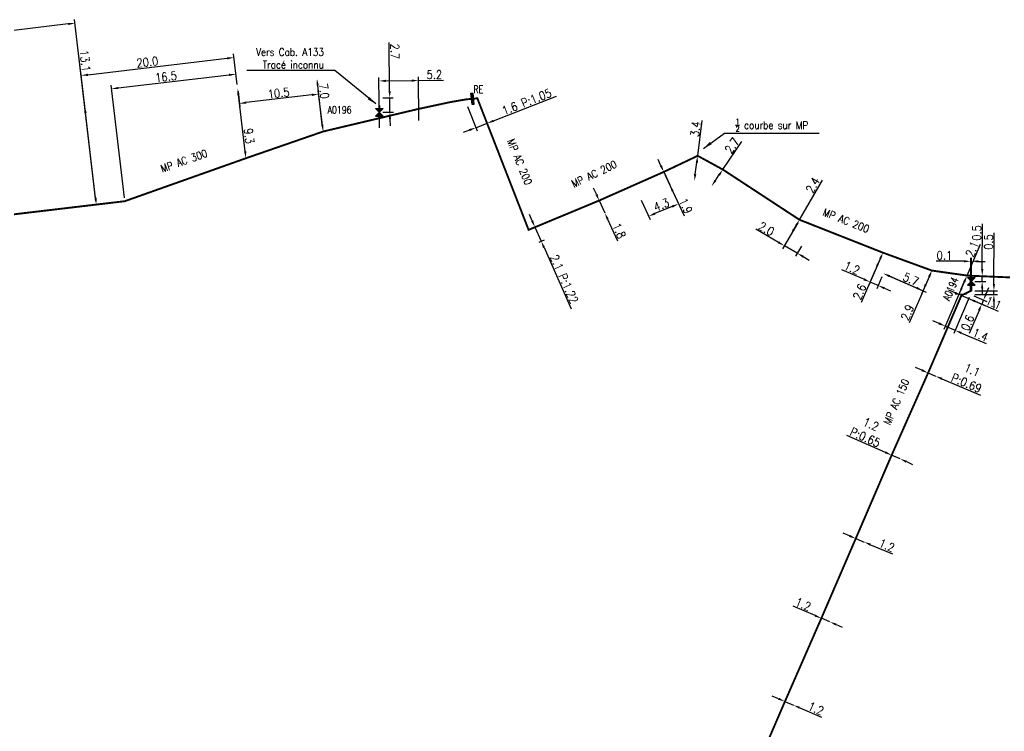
# Model space of a CAD drawing. Header units: millimetres. Extents: x 185000 to 186031, y 127990 to 129000.
# Drawn here: x 185300.5 to 185430.1, y 128669.3 to 128763 of the extents above; entities that cross this region are included whole.
import ezdxf
from ezdxf.enums import TextEntityAlignment as Align

# ---------------------------------------------------------------- set-up
doc = ezdxf.new("R2010")
doc.units = ezdxf.units.MM
doc.header["$PDMODE"] = 34
doc.layers.get('0').update_dxf_attribs({"linetype": 'CONTINUOUS'})
doc.layers.get('DEFPOINTS').update_dxf_attribs({"linetype": 'CONTINUOUS'})
for name, color, linetype in [('G_120', 4, 'CONTINUOUS'), ('G_300', 7, 'CONTINUOUS'), ('G_340', 7, 'CONTINUOUS')]:
    doc.layers.add(name, color=color, linetype=linetype)
doc.styles.get("Standard").update_dxf_attribs({"font": 'romans.shx', "width": 0.85})
doc.linetypes.add('G_typB_AP', pattern='A,5,-0.3,["o",Standard,S=1.5,R=0,X=0,Y=-0.5],-1.65', length=6.95)
doc.dimstyles.get("Standard").update_dxf_attribs({"dimtxt": 1.5, "dimasz": 1.2, "dimexe": 0.625, "dimexo": 0.625, "dimgap": 0.25, "dimtad": 1, "dimdec": 1, "dimzin": 0, "dimdsep": 46, "dimtxsty": 'Standard', "dimcen": -0.5, "dimadec": 0, "dimazin": 0, "dimtfac": 1, "dimtdec": 1, "dimtmove": 0, "dimatfit": 3, "dimfxl": 0, "dimtolj": 1, "dimtzin": 0, "dimarcsym": 0})

# ---------------------------------------------------------------- blocks, each defined once
blk = doc.blocks.new('*D403')
at = {"layer": 'DEFPOINTS', "color": 0, "linetype": 'Continuous', "transparency": 16777216}
for p in [(185405.98, 128684.21), (185407.09, 128683.74), (185407.09, 128683.74)]:
    blk.add_point(p, dxfattribs=at)
at = {"layer": 'G_120', "color": 0, "linetype": 'Continuous', "lineweight": -2, "transparency": 16777216}
for p, q in [((185405.16, 128684.56), (185402.27, 128685.8)), ((185407.09, 128683.74), (185405.98, 128684.21)), ((185407.91, 128683.38), (185408.74, 128683.03))]:
    blk.add_line(p, q, dxfattribs=at)
at = {"layer": 'G_120', "color": 0, "linetype": 'Continuous', "transparency": 16777216}
for points in [[(185405.21, 128684.7), (185405.1, 128684.42), (185405.98, 128684.21)], [(185407.97, 128683.52), (185407.86, 128683.25), (185407.09, 128683.74)]]:
    blk.add_solid(points, dxfattribs=at)
at = {"layer": 'G_120', "color": 0, "linetype": 'Continuous', "transparency": 16777216, "insert": (185403.59, 128686.05), "char_height": 1.125, "attachment_point": 5, "rotation": 336.8666}
blk.add_mtext('\\A1;1.2', dxfattribs=at)
blk = doc.blocks.new('*D404')
at = {"layer": 'DEFPOINTS', "color": 0, "linetype": 'Continuous', "transparency": 16777216}
for p in [(185410.51, 128694.71), (185411.62, 128694.25), (185411.62, 128694.25)]:
    blk.add_point(p, dxfattribs=at)
at = {"layer": 'G_120', "color": 0, "linetype": 'Continuous', "lineweight": -2, "transparency": 16777216}
for p, q in [((185409.68, 128695.06), (185408.85, 128695.41)), ((185410.51, 128694.71), (185411.62, 128694.25)), ((185412.45, 128693.9), (185415.35, 128692.68))]:
    blk.add_line(p, q, dxfattribs=at)
at = {"layer": 'G_120', "color": 0, "linetype": 'Continuous', "transparency": 16777216}
for points in [[(185409.74, 128695.2), (185409.63, 128694.92), (185410.51, 128694.71)], [(185412.51, 128694.04), (185412.39, 128693.76), (185411.62, 128694.25)]]:
    blk.add_solid(points, dxfattribs=at)
at = {"layer": 'G_120', "color": 0, "linetype": 'Continuous', "transparency": 16777216, "insert": (185414.6, 128693.81), "char_height": 1.125, "attachment_point": 5, "rotation": 337.2094}
blk.add_mtext('\\A1;1.2', dxfattribs=at)
blk = doc.blocks.new('*D405')
at = {"layer": 'DEFPOINTS', "color": 0, "linetype": 'Continuous', "transparency": 16777216}
for p in [(185415.23, 128705.69), (185416.35, 128705.2), (185416.35, 128705.2)]:
    blk.add_point(p, dxfattribs=at)
at = {"layer": 'G_120', "color": 0, "linetype": 'Continuous', "lineweight": -2, "transparency": 16777216}
for p, q in [((185414.41, 128706.05), (185409.32, 128708.29)), ((185416.35, 128705.2), (185415.23, 128705.69)), ((185417.17, 128704.84), (185417.99, 128704.47))]:
    blk.add_line(p, q, dxfattribs=at)
at = {"layer": 'G_120', "color": 0, "linetype": 'Continuous', "transparency": 16777216}
for points in [[(185414.47, 128706.19), (185414.34, 128705.92), (185415.23, 128705.69)], [(185417.23, 128704.97), (185417.11, 128704.7), (185416.35, 128705.2)]]:
    blk.add_solid(points, dxfattribs=at)
at = {"layer": 'G_120', "color": 0, "linetype": 'Continuous', "transparency": 16777216, "insert": (185412.13, 128708.9), "char_height": 1.125, "attachment_point": 5, "rotation": 336.2561}
blk.add_mtext('\\A1;1.2 \\PP:0.65', dxfattribs=at)
blk = doc.blocks.new('*D406')
at = {"layer": 'DEFPOINTS', "color": 0, "linetype": 'Continuous', "transparency": 16777216}
for p in [(185420.03, 128716.52), (185421.01, 128716.1), (185421.01, 128716.1)]:
    blk.add_point(p, dxfattribs=at)
at = {"layer": 'G_120', "color": 0, "linetype": 'Continuous', "lineweight": -2, "transparency": 16777216}
for p, q in [((185419.2, 128716.88), (185418.37, 128717.23)), ((185420.03, 128716.52), (185421.01, 128716.1)), ((185421.84, 128715.75), (185426.91, 128713.59))]:
    blk.add_line(p, q, dxfattribs=at)
at = {"layer": 'G_120', "color": 0, "linetype": 'Continuous', "transparency": 16777216}
for points in [[(185419.26, 128717.02), (185419.14, 128716.74), (185420.03, 128716.52)], [(185421.9, 128715.89), (185421.78, 128715.61), (185421.01, 128716.1)]]:
    blk.add_solid(points, dxfattribs=at)
at = {"layer": 'G_120', "color": 0, "linetype": 'Continuous', "transparency": 16777216, "insert": (185425.45, 128716.04), "char_height": 1.125, "attachment_point": 5, "rotation": 336.8575}
blk.add_mtext('\\A1;1.1\\PP:0.69', dxfattribs=at)
blk = doc.blocks.new('*D407')
at = {"layer": 'DEFPOINTS', "color": 0, "linetype": 'Continuous', "transparency": 16777216}
for p in [(185401.19, 128673.25), (185402.3, 128672.78), (185402.3, 128672.78)]:
    blk.add_point(p, dxfattribs=at)
at = {"layer": 'G_120', "color": 0, "linetype": 'Continuous', "lineweight": -2, "transparency": 16777216}
for p, q in [((185400.36, 128673.61), (185399.53, 128673.96)), ((185401.19, 128673.25), (185402.3, 128672.78)), ((185403.13, 128672.42), (185406.02, 128671.19))]:
    blk.add_line(p, q, dxfattribs=at)
at = {"layer": 'G_120', "color": 0, "linetype": 'Continuous', "transparency": 16777216}
for points in [[(185400.42, 128673.74), (185400.3, 128673.47), (185401.19, 128673.25)], [(185403.19, 128672.56), (185403.07, 128672.29), (185402.3, 128672.78)]]:
    blk.add_solid(points, dxfattribs=at)
at = {"layer": 'G_120', "color": 0, "linetype": 'Continuous', "transparency": 16777216, "insert": (185405.28, 128672.32), "char_height": 1.125, "attachment_point": 5, "rotation": 336.8587}
blk.add_mtext('\\A1;1.2', dxfattribs=at)
blk = doc.blocks.new('*D27')
at = {"layer": 'DEFPOINTS', "color": 0, "linetype": 'Continuous', "transparency": 16777216}
for p in [(185424.41, 128726.72), (185425.61, 128726.86), (185427.32, 128726.13)]:
    blk.add_point(p, dxfattribs=at)
at = {"layer": 'G_120', "color": 0, "linetype": 'Continuous', "lineweight": -2, "transparency": 16777216}
for p, q in [((185427.67, 128726.95), (185428.03, 128727.78)), ((185424.84, 128726.53), (185427.51, 128725.39)), ((185426.04, 128726.67), (185427.75, 128725.94)), ((185427.32, 128726.13), (185427.08, 128725.57)), ((185426.73, 128724.75), (185425.44, 128721.73))]:
    blk.add_line(p, q, dxfattribs=at)
at = {"layer": 'G_120', "color": 0, "linetype": 'Continuous', "transparency": 16777216}
for points in [[(185427.53, 128727.01), (185427.81, 128726.89), (185427.32, 128726.13)], [(185426.59, 128724.81), (185426.87, 128724.69), (185427.08, 128725.57)]]:
    blk.add_solid(points, dxfattribs=at)
at = {"layer": 'G_120', "color": 0, "linetype": 'Continuous', "transparency": 16777216, "insert": (185425.22, 128723.12), "char_height": 1.125, "attachment_point": 5, "rotation": 66.8575}
blk.add_mtext('\\A1;0.6', dxfattribs=at)
blk = doc.blocks.new('*D28')
at = {"layer": 'DEFPOINTS', "color": 0, "linetype": 'Continuous', "transparency": 16777216}
for p in [(185424.41, 128726.72), (185425.37, 128726.3), (185425.37, 128726.3)]:
    blk.add_point(p, dxfattribs=at)
at = {"layer": 'G_120', "color": 0, "linetype": 'Continuous', "lineweight": -2, "transparency": 16777216}
for p, q in [((185423.58, 128727.07), (185422.75, 128727.42)), ((185424.41, 128726.72), (185425.37, 128726.3)), ((185426.2, 128725.95), (185429.24, 128724.65))]:
    blk.add_line(p, q, dxfattribs=at)
at = {"layer": 'G_120', "color": 0, "linetype": 'Continuous', "transparency": 16777216}
for points in [[(185423.64, 128727.21), (185423.52, 128726.93), (185424.41, 128726.72)], [(185426.26, 128726.09), (185426.14, 128725.81), (185425.37, 128726.3)]]:
    blk.add_solid(points, dxfattribs=at)
at = {"layer": 'G_120', "color": 0, "linetype": 'Continuous', "transparency": 16777216, "insert": (185428.63, 128725.73), "char_height": 1.125, "attachment_point": 5, "rotation": 336.8575}
blk.add_mtext('\\A1;1.1', dxfattribs=at)
blk = doc.blocks.new('*D29')
at = {"layer": 'DEFPOINTS', "color": 0, "linetype": 'Continuous', "transparency": 16777216}
for p in [(185425.64, 128731.22), (185425.72, 128728.57), (185425.61, 128726.86)]:
    blk.add_point(p, dxfattribs=at)
at = {"layer": 'G_300', "color": 0, "linetype": 'Continuous', "lineweight": -2, "transparency": 16777216}
for p, q in [((185424.74, 128731.22), (185421.11, 128731.25)), ((185425.61, 128727.33), (185425.64, 128731.69)), ((185425.74, 128731.22), (185425.64, 128731.22)), ((185425.72, 128729.04), (185425.74, 128731.68)), ((185426.64, 128731.21), (185427.54, 128731.2))]:
    blk.add_line(p, q, dxfattribs=at)
at = {"layer": 'G_300', "color": 0, "linetype": 'Continuous', "transparency": 16777216}
for points in [[(185424.74, 128731.37), (185424.74, 128731.07), (185425.64, 128731.22)], [(185426.64, 128731.36), (185426.64, 128731.06), (185425.74, 128731.22)]]:
    blk.add_solid(points, dxfattribs=at)
at = {"layer": 'G_300', "color": 0, "linetype": 'Continuous', "transparency": 16777216, "insert": (185422.17, 128731.99), "char_height": 1.125, "attachment_point": 5, "rotation": 359.5691}
blk.add_mtext('\\A1;0.1', dxfattribs=at)
blk = doc.blocks.new('*D30')
at = {"layer": 'DEFPOINTS', "color": 0, "linetype": 'Continuous', "transparency": 16777216}
for p in [(185425.71, 128727.36), (185425.71, 128726.86), (185428.68, 128726.83)]:
    blk.add_point(p, dxfattribs=at)
at = {"layer": 'G_120', "color": 0, "linetype": 'Continuous', "lineweight": -2, "transparency": 16777216}
for p, q in [((185428.69, 128728.23), (185428.74, 128734.95)), ((185426.18, 128727.35), (185429.16, 128727.33)), ((185428.68, 128726.83), (185428.69, 128727.33)), ((185426.18, 128726.85), (185429.15, 128726.83)), ((185428.68, 128725.93), (185428.67, 128725.03))]:
    blk.add_line(p, q, dxfattribs=at)
at = {"layer": 'G_120', "color": 0, "linetype": 'Continuous', "transparency": 16777216}
for points in [[(185428.54, 128728.23), (185428.84, 128728.23), (185428.69, 128727.33)], [(185428.53, 128725.93), (185428.83, 128725.93), (185428.68, 128726.83)]]:
    blk.add_solid(points, dxfattribs=at)
at = {"layer": 'G_120', "color": 0, "linetype": 'Continuous', "transparency": 16777216, "insert": (185427.99, 128733.76), "char_height": 1.125, "attachment_point": 5, "rotation": 89.5691}
blk.add_mtext('\\A1;0.5', dxfattribs=at)
blk = doc.blocks.new('*D31')
at = {"layer": 'DEFPOINTS', "color": 0, "linetype": 'Continuous', "transparency": 16777216}
for p in [(185425.15, 128729.34), (185425.61, 128726.86), (185423.59, 128722.13)]:
    blk.add_point(p, dxfattribs=at)
at = {"layer": 'G_120', "color": 0, "linetype": 'Continuous', "lineweight": -2, "transparency": 16777216}
for p, q in [((185424.96, 128728.91), (185422.11, 128722.24)), ((185425.42, 128726.43), (185423.4, 128721.69)), ((185421.47, 128723.03), (185420.64, 128723.38)), ((185422.3, 128722.68), (185423.59, 128722.13)), ((185424.41, 128721.77), (185427.67, 128720.38))]:
    blk.add_line(p, q, dxfattribs=at)
at = {"layer": 'G_120', "color": 0, "linetype": 'Continuous', "transparency": 16777216}
for points in [[(185421.53, 128723.17), (185421.41, 128722.89), (185422.3, 128722.68)], [(185424.47, 128721.91), (185424.36, 128721.63), (185423.59, 128722.13)]]:
    blk.add_solid(points, dxfattribs=at)
at = {"layer": 'G_120', "color": 0, "linetype": 'Continuous', "transparency": 16777216, "insert": (185426.92, 128721.52), "char_height": 1.125, "attachment_point": 5, "rotation": 336.8575}
blk.add_mtext('\\A1;1.4', dxfattribs=at)
blk = doc.blocks.new('*D32')
at = {"layer": 'DEFPOINTS', "color": 0, "linetype": 'Continuous', "transparency": 16777216}
for p in [(185425.15, 128729.34), (185424.09, 128726.87), (185425.61, 128726.86)]:
    blk.add_point(p, dxfattribs=at)
at = {"layer": 'G_120', "color": 0, "linetype": 'Continuous', "lineweight": -2, "transparency": 16777216}
for p, q in [((185425.15, 128729.34), (185426.92, 128733.49)), ((185424.44, 128727.7), (185424.79, 128728.51)), ((185425.1, 128726.86), (185423.58, 128726.87))]:
    blk.add_line(p, q, dxfattribs=at)
at = {"layer": 'G_120', "color": 0, "linetype": 'Continuous', "transparency": 16777216}
for points in [[(185424.65, 128728.57), (185424.93, 128728.45), (185425.15, 128729.34)], [(185424.31, 128727.75), (185424.58, 128727.64), (185424.09, 128726.87)]]:
    blk.add_solid(points, dxfattribs=at)
at = {"layer": 'G_120', "color": 0, "linetype": 'Continuous', "transparency": 16777216, "insert": (185425.82, 128732.82), "char_height": 1.125, "attachment_point": 5, "rotation": 66.8575}
blk.add_mtext('\\A1;2.1', dxfattribs=at)
blk = doc.blocks.new('*D33')
at = {"layer": 'DEFPOINTS', "color": 0, "linetype": 'Continuous', "transparency": 16777216}
for p in [(185425.72, 128728.57), (185425.73, 128729.31), (185427.15, 128729.3)]:
    blk.add_point(p, dxfattribs=at)
at = {"layer": 'G_300', "color": 0, "linetype": 'Continuous', "lineweight": -2, "transparency": 16777216}
for p, q in [((185427.15, 128730.2), (185427.2, 128736.15)), ((185426.19, 128728.57), (185427.61, 128728.55)), ((185426.2, 128729.31), (185427.62, 128729.3)), ((185427.14, 128728.56), (185427.15, 128729.3)), ((185427.14, 128727.66), (185427.13, 128726.76))]:
    blk.add_line(p, q, dxfattribs=at)
at = {"layer": 'G_300', "color": 0, "linetype": 'Continuous', "transparency": 16777216}
for points in [[(185427, 128730.2), (185427.3, 128730.2), (185427.15, 128729.3)], [(185426.99, 128727.66), (185427.29, 128727.66), (185427.14, 128728.56)]]:
    blk.add_solid(points, dxfattribs=at)
at = {"layer": 'G_300', "color": 0, "linetype": 'Continuous', "transparency": 16777216, "insert": (185426.44, 128734.96), "char_height": 1.125, "attachment_point": 5, "rotation": 89.5691}
blk.add_mtext('\\A1;0.5', dxfattribs=at)
blk = doc.blocks.new('*D34')
at = {"layer": 'DEFPOINTS', "color": 0, "linetype": 'Continuous', "transparency": 16777216}
for p in [(185414.07, 128732.36), (185414.13, 128729.62), (185412.39, 128728.49)]:
    blk.add_point(p, dxfattribs=at)
at = {"layer": 'G_120', "color": 0, "linetype": 'Continuous', "lineweight": -2, "transparency": 16777216}
for p, q in [((185413.89, 128731.93), (185412.21, 128728.06)), ((185411.57, 128728.85), (185408.68, 128730.1)), ((185413.45, 128728.03), (185412.39, 128728.49)), ((185413.95, 128729.19), (185413.26, 128727.6)), ((185414.27, 128727.68), (185415.1, 128727.32))]:
    blk.add_line(p, q, dxfattribs=at)
at = {"layer": 'G_120', "color": 0, "linetype": 'Continuous', "transparency": 16777216}
for points in [[(185411.63, 128728.99), (185411.51, 128728.71), (185412.39, 128728.49)], [(185414.33, 128727.81), (185414.21, 128727.54), (185413.45, 128728.03)]]:
    blk.add_solid(points, dxfattribs=at)
at = {"layer": 'G_120', "color": 0, "linetype": 'Continuous', "transparency": 16777216, "insert": (185410.01, 128730.34), "char_height": 1.125, "attachment_point": 5, "rotation": 336.5189}
blk.add_mtext('\\A1;1.2', dxfattribs=at)
blk = doc.blocks.new('*D35')
at = {"layer": 'DEFPOINTS', "color": 0, "linetype": 'Continuous', "transparency": 16777216}
for p in [(185414.07, 128732.36), (185413.06, 128730.03), (185413.06, 128730.03)]:
    blk.add_point(p, dxfattribs=at)
at = {"layer": 'G_120', "color": 0, "linetype": 'Continuous', "lineweight": -2, "transparency": 16777216}
for p, q in [((185413.72, 128731.54), (185413.42, 128730.85)), ((185413.06, 128730.03), (185411.23, 128725.81))]:
    blk.add_line(p, q, dxfattribs=at)
at = {"layer": 'G_120', "color": 0, "linetype": 'Continuous', "transparency": 16777216}
for points in [[(185413.58, 128731.6), (185413.85, 128731.48), (185414.07, 128732.36)], [(185413.28, 128730.91), (185413.55, 128730.79), (185413.06, 128730.03)]]:
    blk.add_solid(points, dxfattribs=at)
at = {"layer": 'G_120', "color": 0, "linetype": 'Continuous', "transparency": 16777216, "insert": (185411.01, 128727.2), "char_height": 1.125, "attachment_point": 5, "rotation": 66.5189}
blk.add_mtext('\\A1;2.6', dxfattribs=at)
blk = doc.blocks.new('*D36')
at = {"layer": 'DEFPOINTS', "color": 0, "linetype": 'Continuous', "transparency": 16777216}
for p in [(185393.02, 128743.3), (185391.53, 128741.1), (185391.53, 128741.1)]:
    blk.add_point(p, dxfattribs=at)
at = {"layer": 'G_120', "color": 0, "linetype": 'Continuous', "lineweight": -2, "transparency": 16777216}
for p, q in [((185393.02, 128743.3), (185395.53, 128747.01)), ((185392.04, 128741.85), (185392.51, 128742.55))]:
    blk.add_line(p, q, dxfattribs=at)
at = {"layer": 'G_120', "color": 0, "linetype": 'Continuous', "transparency": 16777216}
for points in [[(185392.39, 128742.64), (185392.64, 128742.47), (185393.02, 128743.3)], [(185391.91, 128741.93), (185392.16, 128741.77), (185391.53, 128741.1)]]:
    blk.add_solid(points, dxfattribs=at)
at = {"layer": 'G_120', "color": 0, "linetype": 'Continuous', "transparency": 16777216, "insert": (185394.24, 128746.45), "char_height": 1.125, "attachment_point": 5, "rotation": 55.9099}
blk.add_mtext('\\A1;2.7', dxfattribs=at)
blk = doc.blocks.new('*D37')
at = {"layer": 'DEFPOINTS', "color": 0, "linetype": 'Continuous', "transparency": 16777216}
for p in [(185414.13, 128729.62), (185414.13, 128729.61), (185420.52, 128730)]:
    blk.add_point(p, dxfattribs=at)
at = {"layer": 'G_120', "color": 0, "linetype": 'Continuous', "lineweight": -2, "transparency": 16777216}
for p, q in [((185414.32, 128730.04), (185414.32, 128730.05)), ((185420.33, 128729.57), (185419.18, 128726.91)), ((185418.54, 128727.7), (185414.96, 128729.26))]:
    blk.add_line(p, q, dxfattribs=at)
at = {"layer": 'G_120', "color": 0, "linetype": 'Continuous', "transparency": 16777216}
for points in [[(185415.02, 128729.4), (185414.9, 128729.12), (185414.13, 128729.62)], [(185418.6, 128727.84), (185418.48, 128727.57), (185419.36, 128727.34)]]:
    blk.add_solid(points, dxfattribs=at)
at = {"layer": 'G_120', "color": 0, "linetype": 'Continuous', "transparency": 16777216, "insert": (185417.77, 128728.86), "char_height": 1.125, "attachment_point": 5, "rotation": 336.5189}
blk.add_mtext('\\A1;5.7', dxfattribs=at)
blk = doc.blocks.new('*D38')
at = {"layer": 'DEFPOINTS', "color": 0, "linetype": 'Continuous', "transparency": 16777216}
for p in [(185414.13, 128729.62), (185420.52, 128730), (185419.36, 128727.34)]:
    blk.add_point(p, dxfattribs=at)
at = {"layer": 'G_120', "color": 0, "linetype": 'Continuous', "lineweight": -2, "transparency": 16777216}
for p, q in [((185414.56, 128729.43), (185419.79, 128727.16)), ((185420.16, 128729.18), (185419.72, 128728.17)), ((185419.36, 128727.34), (185417.52, 128723.1))]:
    blk.add_line(p, q, dxfattribs=at)
at = {"layer": 'G_120', "color": 0, "linetype": 'Continuous', "transparency": 16777216}
for points in [[(185420.02, 128729.24), (185420.3, 128729.12), (185420.52, 128730)], [(185419.58, 128728.23), (185419.86, 128728.11), (185419.36, 128727.34)]]:
    blk.add_solid(points, dxfattribs=at)
at = {"layer": 'G_120', "color": 0, "linetype": 'Continuous', "transparency": 16777216, "insert": (185417.3, 128724.47), "char_height": 1.125, "attachment_point": 5, "rotation": 66.5189}
blk.add_mtext('\\A1;2.9', dxfattribs=at)
blk = doc.blocks.new('*D39')
at = {"layer": 'DEFPOINTS', "color": 0, "linetype": 'Continuous', "transparency": 16777216}
for p in [(185389.71, 128745.11), (185389.27, 128741.79), (185389.27, 128741.79)]:
    blk.add_point(p, dxfattribs=at)
at = {"layer": 'G_120', "color": 0, "linetype": 'Continuous', "lineweight": -2, "transparency": 16777216}
for p, q in [((185389.71, 128745.11), (185390.32, 128749.75)), ((185389.39, 128742.68), (185389.59, 128744.22))]:
    blk.add_line(p, q, dxfattribs=at)
at = {"layer": 'G_120', "color": 0, "linetype": 'Continuous', "transparency": 16777216}
for points in [[(185389.45, 128744.24), (185389.74, 128744.2), (185389.71, 128745.11)], [(185389.24, 128742.7), (185389.54, 128742.66), (185389.27, 128741.79)]]:
    blk.add_solid(points, dxfattribs=at)
at = {"layer": 'G_120', "color": 0, "linetype": 'Continuous', "transparency": 16777216, "insert": (185389.42, 128748.64), "char_height": 1.125, "attachment_point": 5, "rotation": 82.4769}
blk.add_mtext('\\A1;3.4', dxfattribs=at)
blk = doc.blocks.new('*D40')
at = {"layer": 'DEFPOINTS', "color": 0, "linetype": 'Continuous', "transparency": 16777216}
for p in [(185385.25, 128742.99), (185382.1, 128739.68), (185383.26, 128737.16)]:
    blk.add_point(p, dxfattribs=at)
at = {"layer": 'G_120', "color": 0, "linetype": 'Continuous', "lineweight": -2, "transparency": 16777216}
for p, q in [((185385.45, 128742.56), (185387.39, 128738.35)), ((185382.29, 128739.26), (185383.46, 128736.73)), ((185386.36, 128738.43), (185384.09, 128737.5))]:
    blk.add_line(p, q, dxfattribs=at)
at = {"layer": 'G_120', "color": 0, "linetype": 'Continuous', "transparency": 16777216}
for points in [[(185386.3, 128738.57), (185386.42, 128738.29), (185387.19, 128738.77)], [(185384.04, 128737.64), (185384.15, 128737.36), (185383.26, 128737.16)]]:
    blk.add_solid(points, dxfattribs=at)
at = {"layer": 'G_120', "color": 0, "linetype": 'Continuous', "transparency": 16777216, "insert": (185384.94, 128738.66), "char_height": 1.125, "attachment_point": 5, "rotation": 22.3254}
blk.add_mtext('\\A1;4.3', dxfattribs=at)
blk = doc.blocks.new('*D41')
at = {"layer": 'DEFPOINTS', "color": 0, "linetype": 'Continuous', "transparency": 16777216}
for p in [(185385.25, 128742.99), (185386.03, 128741.3), (185386.03, 128741.3)]:
    blk.add_point(p, dxfattribs=at)
at = {"layer": 'G_120', "color": 0, "linetype": 'Continuous', "lineweight": -2, "transparency": 16777216}
for p, q in [((185384.88, 128743.8), (185384.5, 128744.62)), ((185385.25, 128742.99), (185386.03, 128741.3)), ((185386.41, 128740.48), (185387.92, 128737.19))]:
    blk.add_line(p, q, dxfattribs=at)
at = {"layer": 'G_120', "color": 0, "linetype": 'Continuous', "transparency": 16777216}
for points in [[(185385.01, 128743.87), (185384.74, 128743.74), (185385.25, 128742.99)], [(185386.54, 128740.54), (185386.27, 128740.42), (185386.03, 128741.3)]]:
    blk.add_solid(points, dxfattribs=at)
at = {"layer": 'G_120', "color": 0, "linetype": 'Continuous', "transparency": 16777216, "insert": (185388.14, 128738.51), "char_height": 1.125, "attachment_point": 5, "rotation": 294.702}
blk.add_mtext('\\A1;1.9', dxfattribs=at)
blk = doc.blocks.new('*D42')
at = {"layer": 'DEFPOINTS', "color": 0, "linetype": 'Continuous', "transparency": 16777216}
for p in [(185376.75, 128739.22), (185377.49, 128737.59), (185377.49, 128737.59)]:
    blk.add_point(p, dxfattribs=at)
at = {"layer": 'G_120', "color": 0, "linetype": 'Continuous', "lineweight": -2, "transparency": 16777216}
for p, q in [((185376.38, 128740.04), (185376.01, 128740.86)), ((185376.75, 128739.22), (185377.49, 128737.59)), ((185377.86, 128736.77), (185379.16, 128733.91))]:
    blk.add_line(p, q, dxfattribs=at)
at = {"layer": 'G_120', "color": 0, "linetype": 'Continuous', "transparency": 16777216}
for points in [[(185376.52, 128740.1), (185376.24, 128739.98), (185376.75, 128739.22)], [(185378, 128736.83), (185377.73, 128736.71), (185377.49, 128737.59)]]:
    blk.add_solid(points, dxfattribs=at)
at = {"layer": 'G_120', "color": 0, "linetype": 'Continuous', "transparency": 16777216, "insert": (185379.38, 128735.24), "char_height": 1.125, "attachment_point": 5, "rotation": 294.4182}
blk.add_mtext('\\A1;1.8', dxfattribs=at)
blk = doc.blocks.new('*D43')
at = {"layer": 'DEFPOINTS', "color": 0, "linetype": 'Continuous', "transparency": 16777216}
for p in [(185367.61, 128735.42), (185368.44, 128733.55), (185369.12, 128733.85)]:
    blk.add_point(p, dxfattribs=at)
at = {"layer": 'G_120', "color": 0, "linetype": 'Continuous', "lineweight": -2, "transparency": 16777216}
for p, q in [((185367.93, 128736.55), (185367.56, 128737.37)), ((185368.04, 128735.61), (185368.72, 128735.91)), ((185368.29, 128735.72), (185369.12, 128733.85)), ((185368.87, 128733.74), (185369.55, 128734.04)), ((185369.49, 128733.03), (185373.08, 128724.95))]:
    blk.add_line(p, q, dxfattribs=at)
at = {"layer": 'G_120', "color": 0, "linetype": 'Continuous', "transparency": 16777216}
for points in [[(185368.06, 128736.61), (185367.79, 128736.48), (185368.29, 128735.72)], [(185369.63, 128733.09), (185369.35, 128732.97), (185369.12, 128733.85)]]:
    blk.add_solid(points, dxfattribs=at)
at = {"layer": 'G_120', "color": 0, "linetype": 'Continuous', "transparency": 16777216, "insert": (185372.15, 128728.88), "char_height": 1.125, "attachment_point": 5, "rotation": 293.9476}
blk.add_mtext('\\A1;2.1 P:1.22', dxfattribs=at)
blk = doc.blocks.new('*D44')
at = {"layer": 'DEFPOINTS', "color": 0, "linetype": 'Continuous', "transparency": 16777216}
for p in [(185359.25, 128752.04), (185361.04, 128751.85), (185360.51, 128748.81)]:
    blk.add_point(p, dxfattribs=at)
at = {"layer": 'G_120', "color": 0, "linetype": 'Continuous', "lineweight": -2, "transparency": 16777216}
for p, q in [((185362.84, 128749.72), (185371.13, 128752.95)), ((185359.42, 128751.6), (185360.68, 128748.38)), ((185361.21, 128751.42), (185362.17, 128748.96)), ((185360.51, 128748.81), (185362, 128749.39)), ((185359.67, 128748.49), (185358.83, 128748.16))]:
    blk.add_line(p, q, dxfattribs=at)
at = {"layer": 'G_120', "color": 0, "linetype": 'Continuous', "transparency": 16777216}
for points in [[(185362.78, 128749.86), (185362.89, 128749.58), (185362, 128749.39)], [(185359.61, 128748.63), (185359.72, 128748.35), (185360.51, 128748.81)]]:
    blk.add_solid(points, dxfattribs=at)
at = {"layer": 'G_120', "color": 0, "linetype": 'Continuous', "transparency": 16777216, "insert": (185367.22, 128752.23), "char_height": 1.125, "attachment_point": 5, "rotation": 21.2892}
blk.add_mtext('\\A1;1.6 P:1.05', dxfattribs=at)
blk = doc.blocks.new('*D45')
at = {"layer": 'DEFPOINTS', "color": 0, "linetype": 'Continuous', "transparency": 16777216}
for p in [(185329.18, 128754.02), (185329.18, 128754.02), (185330.27, 128744.79)]:
    blk.add_point(p, dxfattribs=at)
at = {"layer": 'G_120', "color": 0, "linetype": 'Continuous', "lineweight": -2, "transparency": 16777216}
blk.add_line((185330.16, 128745.68), (185329.28, 128753.13), dxfattribs=at)
at = {"layer": 'G_120', "color": 0, "linetype": 'Continuous', "transparency": 16777216}
for points in [[(185329.43, 128753.15), (185329.13, 128753.11), (185329.18, 128754.02)], [(185330.31, 128745.7), (185330.02, 128745.66), (185330.27, 128744.79)]]:
    blk.add_solid(points, dxfattribs=at)
at = {"layer": 'G_120', "color": 0, "linetype": 'Continuous', "transparency": 16777216, "insert": (185330.68, 128747.72), "char_height": 1.125, "attachment_point": 5, "rotation": 276.7399}
blk.add_mtext('\\A1;9.3', dxfattribs=at)
blk = doc.blocks.new('*D46')
at = {"layer": 'DEFPOINTS', "color": 0, "linetype": 'Continuous', "transparency": 16777216}
for p in [(185329.18, 128754.02), (185329.42, 128752), (185340.43, 128748.31)]:
    blk.add_point(p, dxfattribs=at)
at = {"layer": 'G_120', "color": 0, "linetype": 'Continuous', "lineweight": -2, "transparency": 16777216}
for p, q in [((185329.23, 128753.56), (185329.47, 128751.54)), ((185338.95, 128753.13), (185330.31, 128752.11)), ((185340.37, 128748.77), (185339.79, 128753.7))]:
    blk.add_line(p, q, dxfattribs=at)
at = {"layer": 'G_120', "color": 0, "linetype": 'Continuous', "transparency": 16777216}
for points in [[(185338.93, 128753.28), (185338.97, 128752.98), (185339.84, 128753.24)], [(185330.29, 128752.26), (185330.33, 128751.96), (185329.42, 128752)]]:
    blk.add_solid(points, dxfattribs=at)
at = {"layer": 'G_120', "color": 0, "linetype": 'Continuous', "transparency": 16777216, "insert": (185334.57, 128753.37), "char_height": 1.125, "attachment_point": 5, "rotation": 6.7399}
blk.add_mtext('\\A1;10.5', dxfattribs=at)
blk = doc.blocks.new('*D47')
at = {"layer": 'DEFPOINTS', "color": 0, "linetype": 'Continuous', "transparency": 16777216}
for p in [(185339.61, 128755.26), (185339.61, 128755.26), (185340.43, 128748.31)]:
    blk.add_point(p, dxfattribs=at)
at = {"layer": 'G_120', "color": 0, "linetype": 'Continuous', "lineweight": -2, "transparency": 16777216}
blk.add_line((185340.32, 128749.2), (185339.71, 128754.36), dxfattribs=at)
at = {"layer": 'G_120', "color": 0, "linetype": 'Continuous', "transparency": 16777216}
for points in [[(185339.86, 128754.38), (185339.56, 128754.35), (185339.61, 128755.26)], [(185340.47, 128749.22), (185340.17, 128749.18), (185340.43, 128748.31)]]:
    blk.add_solid(points, dxfattribs=at)
at = {"layer": 'G_120', "color": 0, "linetype": 'Continuous', "transparency": 16777216, "insert": (185340.55, 128753.63), "char_height": 1.125, "attachment_point": 5, "rotation": 276.7399}
blk.add_mtext('\\A1;7.0', dxfattribs=at)
blk = doc.blocks.new('*D48')
at = {"layer": 'DEFPOINTS', "color": 0, "linetype": 'Continuous', "transparency": 16777216}
for p in [(185352.98, 128755.02), (185353.04, 128749.28), (185347.85, 128748.34)]:
    blk.add_point(p, dxfattribs=at)
at = {"layer": 'G_300', "color": 0, "linetype": 'Continuous', "lineweight": -2, "transparency": 16777216}
for p, q in [((185353.04, 128749.75), (185352.97, 128755.49)), ((185347.85, 128748.8), (185347.77, 128755.43)), ((185348.68, 128754.98), (185352.08, 128755.01)), ((185352.98, 128755.02), (185356.26, 128755.06))]:
    blk.add_line(p, q, dxfattribs=at)
at = {"layer": 'G_300', "color": 0, "linetype": 'Continuous', "transparency": 16777216}
for points in [[(185348.68, 128755.13), (185348.68, 128754.83), (185347.78, 128754.97)], [(185352.08, 128755.16), (185352.08, 128754.86), (185352.98, 128755.02)]]:
    blk.add_solid(points, dxfattribs=at)
at = {"layer": 'G_300', "color": 0, "linetype": 'Continuous', "transparency": 16777216, "insert": (185355.06, 128755.8), "char_height": 1.125, "attachment_point": 5, "rotation": 0.6279}
blk.add_mtext('\\A1;5.2', dxfattribs=at)
blk = doc.blocks.new('*D49')
at = {"layer": 'DEFPOINTS', "color": 0, "linetype": 'Continuous', "transparency": 16777216}
for p in [(185347.8, 128752.74), (185349.19, 128752.75), (185347.82, 128750.83)]:
    blk.add_point(p, dxfattribs=at)
at = {"layer": 'G_300', "color": 0, "linetype": 'Continuous', "lineweight": -2, "transparency": 16777216}
for p, q in [((185349.18, 128753.65), (185349.11, 128760.05)), ((185348.27, 128752.74), (185349.65, 128752.76)), ((185349.21, 128750.85), (185349.19, 128752.75)), ((185348.29, 128750.84), (185349.68, 128750.85)), ((185349.22, 128749.95), (185349.23, 128749.05))]:
    blk.add_line(p, q, dxfattribs=at)
at = {"layer": 'G_300', "color": 0, "linetype": 'Continuous', "transparency": 16777216}
for points in [[(185349.33, 128753.65), (185349.03, 128753.65), (185349.19, 128752.75)], [(185349.37, 128749.95), (185349.07, 128749.95), (185349.21, 128750.85)]]:
    blk.add_solid(points, dxfattribs=at)
at = {"layer": 'G_300', "color": 0, "linetype": 'Continuous', "transparency": 16777216, "insert": (185349.87, 128758.86), "char_height": 1.125, "attachment_point": 5, "rotation": 270.6279}
blk.add_mtext('\\A1;2.7', dxfattribs=at)
blk = doc.blocks.new('*D58')
at = {"layer": 'DEFPOINTS', "color": 0, "linetype": 'Continuous', "transparency": 16777216}
for p in [(185197.89, 128749.59), (185199.18, 128738.66), (185310.59, 128738.69)]:
    blk.add_point(p, dxfattribs=at)
at = {"layer": 'G_120', "color": 0, "linetype": 'Continuous', "lineweight": -2, "transparency": 16777216}
for p, q in [((185306.87, 128762.47), (185198.78, 128749.69)), ((185310.53, 128739.15), (185307.71, 128763.04)), ((185199.13, 128739.13), (185197.84, 128750.05))]:
    blk.add_line(p, q, dxfattribs=at)
at = {"layer": 'G_120', "color": 0, "linetype": 'Continuous', "transparency": 16777216}
for points in [[(185306.86, 128762.61), (185306.89, 128762.32), (185307.77, 128762.57)], [(185198.77, 128749.84), (185198.8, 128749.54), (185197.89, 128749.59)]]:
    blk.add_solid(points, dxfattribs=at)
at = {"layer": 'G_120', "color": 0, "linetype": 'Continuous', "transparency": 16777216, "insert": (185252.74, 128756.82), "char_height": 1.125, "attachment_point": 5, "rotation": 6.7399}
blk.add_mtext('\\A1;110.0', dxfattribs=at)
blk = doc.blocks.new('*D59')
at = {"layer": 'DEFPOINTS', "color": 0, "linetype": 'Continuous', "transparency": 16777216}
for p in [(185309.06, 128751.65), (185309.06, 128751.65), (185310.59, 128738.69)]:
    blk.add_point(p, dxfattribs=at)
at = {"layer": 'G_120', "color": 0, "linetype": 'Continuous', "lineweight": -2, "transparency": 16777216}
for p, q in [((185309.06, 128751.65), (185308.19, 128758.96)), ((185310.48, 128739.58), (185309.16, 128750.75))]:
    blk.add_line(p, q, dxfattribs=at)
at = {"layer": 'G_120', "color": 0, "linetype": 'Continuous', "transparency": 16777216}
for points in [[(185309.31, 128750.77), (185309.01, 128750.74), (185309.06, 128751.65)], [(185310.63, 128739.6), (185310.34, 128739.56), (185310.59, 128738.69)]]:
    blk.add_solid(points, dxfattribs=at)
at = {"layer": 'G_120', "color": 0, "linetype": 'Continuous', "transparency": 16777216, "insert": (185309.11, 128757.62), "char_height": 1.125, "attachment_point": 5, "rotation": 276.7399}
blk.add_mtext('\\A1;13.1', dxfattribs=at)
blk = doc.blocks.new('*D60')
at = {"layer": 'DEFPOINTS', "color": 0, "linetype": 'Continuous', "transparency": 16777216}
for p in [(185328.7, 128758.06), (185329.18, 128754.02), (185310.59, 128738.69)]:
    blk.add_point(p, dxfattribs=at)
at = {"layer": 'G_120', "color": 0, "linetype": 'Continuous', "lineweight": -2, "transparency": 16777216}
for p, q in [((185329.12, 128754.49), (185328.65, 128758.52)), ((185309.48, 128755.78), (185327.81, 128757.95)), ((185310.53, 128739.15), (185308.53, 128756.14))]:
    blk.add_line(p, q, dxfattribs=at)
at = {"layer": 'G_120', "color": 0, "linetype": 'Continuous', "transparency": 16777216}
for points in [[(185327.79, 128758.1), (185327.83, 128757.8), (185328.7, 128758.06)], [(185309.46, 128755.93), (185309.49, 128755.63), (185308.58, 128755.68)]]:
    blk.add_solid(points, dxfattribs=at)
at = {"layer": 'G_120', "color": 0, "linetype": 'Continuous', "transparency": 16777216, "insert": (185317.3, 128757.46), "char_height": 1.125, "attachment_point": 5, "rotation": 6.7399}
blk.add_mtext('\\A1;20.0', dxfattribs=at)
blk = doc.blocks.new('*D61')
at = {"layer": 'DEFPOINTS', "color": 0, "linetype": 'Continuous', "transparency": 16777216}
for p in [(185328.96, 128755.87), (185329.18, 128754.02), (185314.32, 128739.13)]:
    blk.add_point(p, dxfattribs=at)
at = {"layer": 'G_120', "color": 0, "linetype": 'Continuous', "lineweight": -2, "transparency": 16777216}
for p, q in [((185313.47, 128754.04), (185328.07, 128755.76)), ((185329.12, 128754.49), (185328.91, 128756.33)), ((185314.27, 128739.59), (185312.52, 128754.4))]:
    blk.add_line(p, q, dxfattribs=at)
at = {"layer": 'G_120', "color": 0, "linetype": 'Continuous', "transparency": 16777216}
for points in [[(185328.05, 128755.91), (185328.08, 128755.61), (185328.96, 128755.87)], [(185313.45, 128754.18), (185313.49, 128753.89), (185312.57, 128753.93)]]:
    blk.add_solid(points, dxfattribs=at)
at = {"layer": 'G_120', "color": 0, "linetype": 'Continuous', "transparency": 16777216, "insert": (185319.75, 128755.53), "char_height": 1.125, "attachment_point": 5, "rotation": 6.7399}
blk.add_mtext('\\A1;16.5', dxfattribs=at)
blk = doc.blocks.new('G_300_04')
at = {"linetype": 'Continuous'}
h = blk.add_hatch(color=0, dxfattribs=at)
h.paths.add_polyline_path([(-0.5, 0.5), (-0.5, -0.5), (0, 0)])
h.paths.add_polyline_path([(0.5, 0.5), (0, 0), (0.5, -0.5)])
at = {"color": 0, "linetype": 'Continuous', "flags": 128}
blk.add_lwpolyline([(-0.5, -0.5), (0.5, 0.5), (0.5, -0.5), (-0.5, 0.5)], close=True, dxfattribs=at)
at = {"color": 0, "linetype": 'Continuous', "width": 0.75}
blk.add_attdef('NUM', text='', height=1, dxfattribs=at).set_placement((0, 1.78), align=Align.MIDDLE_CENTER)
at = {"color": 0, "linetype": 'Continuous', "width": 0.75, "flags": 3}
for tag, p in [('DEF_LEG', (0, -5)), ('DEF_COUP', (0, -7.5)), ('DEF_TYPE', (0, -10))]:
    blk.add_attdef(tag, text='', height=1.2, dxfattribs=at).set_placement(p, align=Align.MIDDLE)
blk = doc.blocks.new('G_340_17')
at = {"linetype": 'Continuous'}
blk.add_hatch(color=0, dxfattribs=at).paths.add_polyline_path([(0.125, 0.75), (-0.125, 0.75), (-0.125, -0.75), (0.125, -0.75)])
at = {"color": 0, "linetype": 'Continuous'}
blk.add_lwpolyline([(-0.125, 0.75), (0.125, 0.75), (0.125, -0.75), (-0.125, -0.75)], close=True, dxfattribs=at)
at = {"color": 0, "linetype": 'Continuous', "width": 0.75}
for tag, height, flags, p in [('RE', 1, 8, (0, 2.5)), ('DEF_LEG', 1.2, 3, (0, -5)), ('DEF_COUP', 1.2, 3, (0, -7.5)), ('DEF_TYPE', 1.2, 3, (0, -10))]:
    blk.add_attdef(tag, text='', height=height, dxfattribs=dict(at, flags=flags)).set_placement(p, align=Align.MIDDLE)
blk = doc.blocks.new('*D68')
at = {"layer": 'DEFPOINTS', "color": 0, "linetype": 'Continuous', "transparency": 16777216}
for p in [(185403.1, 128736.69), (185403.59, 128733.64), (185402.81, 128732.28)]:
    blk.add_point(p, dxfattribs=at)
at = {"layer": 'G_120', "color": 0, "linetype": 'Continuous', "lineweight": -2, "transparency": 16777216}
for p, q in [((185402.87, 128736.29), (185400.89, 128732.85)), ((185400.34, 128733.71), (185397.35, 128735.43)), ((185402.81, 128732.28), (185401.12, 128733.26)), ((185403.36, 128733.23), (185402.58, 128731.88)), ((185403.59, 128731.83), (185404.37, 128731.38))]:
    blk.add_line(p, q, dxfattribs=at)
at = {"layer": 'G_120', "color": 0, "linetype": 'Continuous', "transparency": 16777216}
for points in [[(185400.42, 128733.84), (185400.27, 128733.58), (185401.12, 128733.26)], [(185403.67, 128731.96), (185403.52, 128731.7), (185402.81, 128732.28)]]:
    blk.add_solid(points, dxfattribs=at)
at = {"layer": 'G_120', "color": 0, "linetype": 'Continuous', "transparency": 16777216, "insert": (185398.75, 128735.49), "char_height": 1.125, "attachment_point": 5, "rotation": 330.0502}
blk.add_mtext('\\A1;2.0', dxfattribs=at)
blk = doc.blocks.new('*D69')
at = {"layer": 'DEFPOINTS', "color": 0, "linetype": 'Continuous', "transparency": 16777216}
for p in [(185403.1, 128736.69), (185401.9, 128734.61), (185401.9, 128734.61)]:
    blk.add_point(p, dxfattribs=at)
at = {"layer": 'G_120', "color": 0, "linetype": 'Continuous', "lineweight": -2, "transparency": 16777216}
for p, q in [((185403.1, 128736.69), (185406.12, 128741.92)), ((185402.35, 128735.39), (185402.65, 128735.91))]:
    blk.add_line(p, q, dxfattribs=at)
at = {"layer": 'G_120', "color": 0, "linetype": 'Continuous', "transparency": 16777216}
for points in [[(185402.52, 128735.99), (185402.78, 128735.84), (185403.1, 128736.69)], [(185402.22, 128735.47), (185402.48, 128735.32), (185401.9, 128734.61)]]:
    blk.add_solid(points, dxfattribs=at)
at = {"layer": 'G_120', "color": 0, "linetype": 'Continuous', "transparency": 16777216, "insert": (185404.86, 128741.25), "char_height": 1.125, "attachment_point": 5, "rotation": 60.0502}
blk.add_mtext('\\A1;2.4', dxfattribs=at)

msp = doc.modelspace()

# ---------------------------------------------------------------- linework, layer by layer
at = {"layer": 'G_120', "linetype": 'G_typB_AP', "const_width": 0.25}
for points in [[(185433.14, 128729), (185425.73, 128729.31), (185425.15, 128729.34), (185420.52, 128730), (185414.07, 128732.36), (185403.1, 128736.69), (185403.1, 128736.69), (185393.02, 128743.3), (185393.02, 128743.3), (185389.71, 128745.11), (185385.25, 128742.99), (185376.75, 128739.22), (185376.75, 128739.22), (185367.61, 128735.42), (185367.46, 128735.36), (185366.74, 128737.22), (185361.04, 128751.85), (185360.72, 128752.68), (185360.07, 128752.62), (185359.18, 128752.53), (185357.2, 128752.19), (185352.91, 128751.27), (185340.43, 128748.31), (185330.27, 128744.79), (185314.32, 128739.13), (185310.59, 128738.69), (185290.09, 128736.26)], [(185347.82, 128751.33), (185347.81, 128751.76)], [(185347.83, 128750.06), (185347.83, 128750.33)], [(185425.73, 128729.07), (185425.73, 128729.31)]]:
    msp.add_lwpolyline(points, dxfattribs=at)
at = {"layer": 'G_120', "linetype": 'G_typB_AP', "ltscale": 0.5, "const_width": 0.25}
msp.add_lwpolyline([(185369.51, 128600.31), (185374.38, 128610.38), (185374.38, 128610.38), (185378.99, 128620.89), (185383.99, 128632.68), (185388.77, 128643.7), (185388.98, 128644.2), (185393.72, 128655.78), (185396.44, 128662.23), (185401.19, 128673.25), (185401.19, 128673.25), (185405.98, 128684.21), (185405.98, 128684.21), (185410.51, 128694.71), (185410.51, 128694.71), (185415.23, 128705.69), (185415.23, 128705.69), (185420.03, 128716.52), (185420.03, 128716.52), (185424.41, 128726.72), (185425.71, 128727.36), (185425.72, 128728.07)], dxfattribs=at)

# ---------------------------------------------------------------- block references
at = {"layer": 'G_300', "ltscale": 0.5}
ref = msp.add_blockref('G_300_04', (185347.82, 128750.83), dxfattribs=dict(at, rotation=90.6278934379477))
ref.add_attrib('NUM', 'A0196', dxfattribs={"layer": '0', "color": 0, "linetype": 'Continuous', "height": 1, "width": 0.75}).set_placement((185342.59, 128751.16), align=Align.MIDDLE_CENTER)
ref = msp.add_blockref('G_300_04', (185425.72, 128728.57), dxfattribs=dict(at, rotation=89.56914955009098))
ref.add_attrib('NUM', 'A0194', dxfattribs={"layer": '0', "color": 0, "linetype": 'Continuous', "height": 1, "rotation": 66.8575, "width": 0.75}).set_placement((185423.01, 128727.59), align=Align.MIDDLE_CENTER)
at = {"layer": 'G_340', "ltscale": 0.5}
ref = msp.add_blockref('G_340_17', (185360.07, 128752.62), dxfattribs=dict(at, rotation=5.436077472523076))
ref.add_attrib('RE', 'RE', dxfattribs={"layer": '0', "color": 0, "linetype": 'Continuous', "height": 1, "width": 0.75}).set_placement((185360.84, 128753.85), align=Align.MIDDLE)

# ---------------------------------------------------------------- texts
at = {"layer": 'G_120', "linetype": 'Continuous', "width": 0.85}
for s, rotation, p in [('MP AC 200', 292.2208, (185366.28, 128744.32)), ('MP AC 300', 19.5442, (185322.11, 128744.44)), ('MP AC 200', 25.5068, (185376.07, 128742.72)), ('MP AC 200', 338.3668, (185409.23, 128736.58)), ('MP AC 150', 66.5501, (185415.85, 128712.71))]:
    msp.add_text(s, height=1, rotation=rotation, dxfattribs=at).set_placement(p, align=Align.MIDDLE)
at = {"layer": 'G_120', "linetype": 'Continuous', "char_height": 1}
for s, insert, attachment_point in [('Vers Cab. A133\\PTracé inconnu', (185340.53, 128757.94), 6), ('\\A1;{\\H0.7x;\\S1/2;} courbe sur MP', (185394.69, 128749.14), 4)]:
    msp.add_mtext(s, dxfattribs=dict(at, insert=insert, attachment_point=attachment_point))

# ---------------------------------------------------------------- dimensions: what is measured, and where the dimension line sits
at = {"layer": 'G_120', "linetype": 'Continuous'}
for base, p1, p2, angle, text, override, picture, middle in [((185197.89, 128749.59), (185310.59, 128738.69), (185199.18, 128738.66), 6.7399, '110.0', {"dimscale": 0.75, "dimatfit": 0}, '*D58', (185252.74, 128756.82)), ((185383.26, 128737.16), (185385.25, 128742.99), (185382.1, 128739.68), 22.3254, '4.3', {"dimscale": 0.75}, '*D40', (185384.94, 128738.66))]:
    dim = msp.add_linear_dim(base=base, p1=p1, p2=p2, angle=angle, text=text, dimstyle='Standard', override=override, dxfattribs=at)
    dim.commit()
    dim.dimension.update_dxf_attribs({"geometry": picture, "text_midpoint": middle})
for base, p1, p2, angle, override, picture, middle in [((185309.06, 128751.65), (185310.59, 128738.69), (185309.06, 128751.65), 276.7399, {"dimscale": 0.75}, '*D59', (185308.36, 128757.53)), ((185328.96, 128755.87), (185314.32, 128739.13), (185329.18, 128754.02), 186.7399, {"dimscale": 0.75, "dimatfit": 0}, '*D61', (185319.84, 128754.79)), ((185329.42, 128752), (185340.43, 128748.31), (185329.18, 128754.02), 6.7399, {"dimscale": 0.75, "dimatfit": 0}, '*D46', (185334.66, 128752.62)), ((185339.61, 128755.26), (185340.43, 128748.31), (185339.61, 128755.26), 276.7399, {"dimscale": 0.75, "dimatfit": 0}, '*D47', (185339.81, 128753.54)), ((185329.18, 128754.02), (185330.27, 128744.79), (185329.18, 128754.02), 276.7399, {"dimscale": 0.75, "dimatfit": 0}, '*D45', (185329.93, 128747.63)), ((185389.273, 128741.7893), (185389.7116, 128745.1105), (185389.273, 128741.7893), 82.4769, {"dimscale": 0.75}, '*D39', (185390.165, 128748.5436)), ((185391.53, 128741.1), (185393.02, 128743.3), (185391.53, 128741.1), 55.9099, {"dimscale": 0.75}, '*D36', (185394.86, 128746.03)), ((185386.03, 128741.3), (185385.25, 128742.99), (185386.03, 128741.3), 114.702, {"dimscale": 0.75, "dimatfit": 0}, '*D41', (185387.46, 128738.19)), ((185401.9, 128734.61), (185403.1, 128736.69), (185401.9, 128734.61), 60.0502, {"dimscale": 0.75}, '*D69', (185405.51, 128740.87)), ((185377.49, 128737.59), (185376.75, 128739.22), (185377.49, 128737.59), 114.4182, {"dimscale": 0.75, "dimlfac": 1, "dimlunit": 2, "dimatfit": 0}, '*D42', (185378.7, 128734.93)), ((185402.8116, 128732.2828), (185403.1013, 128736.6914), (185403.5927, 128733.6384), 150.0502, {"dimscale": 0.75, "dimatfit": 0}, '*D68', (185398.3797, 128734.8364)), ((185428.68, 128726.83), (185425.71, 128727.36), (185425.71, 128726.86), 89.5691, {"dimscale": 0.75, "dimatfit": 0}, '*D30', (185428.74, 128733.76)), ((185424.09, 128726.87), (185425.15, 128729.34), (185425.61, 128726.86), 66.8575, {"dimscale": 0.75}, '*D32', (185426.51, 128732.52)), ((185412.3921, 128728.493), (185414.1338, 128729.616), (185414.0738, 128732.3641), 336.5189, {"dimscale": 0.75, "dimatfit": 0}, '*D34', (185409.713, 128729.6568)), ((185413.06, 128730.03), (185414.07, 128732.36), (185413.06, 128730.03), 66.5189, {"dimscale": 0.75}, '*D35', (185411.7, 128726.9)), ((185414.13, 128729.62), (185420.52, 128730), (185414.13, 128729.61), 336.5189, {"dimscale": 0.75, "dimatfit": 0}, '*D37', (185417.47, 128728.17)), ((185419.36, 128727.34), (185420.52, 128730), (185414.13, 128729.62), 66.5189, {"dimscale": 0.75}, '*D38', (185417.98, 128724.17)), ((185423.59, 128722.13), (185425.15, 128729.34), (185425.61, 128726.86), 156.8575, {"dimscale": 0.75, "dimatfit": 0}, '*D31', (185426.62, 128720.83)), ((185425.3726, 128726.3047), (185424.4071, 128726.7174), (185425.3726, 128726.3047), 156.8575, {"dimscale": 0.75, "dimatfit": 0}, '*D28', (185428.3335, 128725.0391)), ((185427.32, 128726.13), (185424.41, 128726.72), (185425.61, 128726.86), 246.8575, {"dimscale": 0.75, "dimatfit": 0}, '*D27', (185425.91, 128722.82)), ((185411.62, 128694.25), (185410.51, 128694.71), (185411.62, 128694.25), 157.2094, {"dimscale": 0.75, "dimatfit": 0}, '*D404', (185414.31, 128693.11)), ((185407.09, 128683.74), (185405.98, 128684.21), (185407.09, 128683.74), 156.8666, {"dimscale": 0.75, "dimatfit": 0}, '*D403', (185403.3, 128685.36)), ((185402.3, 128672.78), (185401.19, 128673.25), (185402.3, 128672.78), 156.8587, {"dimscale": 0.75, "dimatfit": 0}, '*D407', (185404.99, 128671.63))]:
    dim = msp.add_linear_dim(base=base, p1=p1, p2=p2, angle=angle, dimstyle='Standard', override=override, dxfattribs=at)
    dim.commit()
    dim.dimension.update_dxf_attribs({"geometry": picture, "text_midpoint": middle, "dimtype": 160})
for base, p1, p2, angle, text, override, picture, middle in [((185328.7, 128758.06), (185310.59, 128738.69), (185329.18, 128754.02), 186.7399, '20.0', {"dimscale": 0.75, "dimatfit": 0}, '*D60', (185317.39, 128756.72)), ((185360.51, 128748.81), (185361.04, 128751.85), (185359.25, 128752.04), 21.2892, '<> P:1.05', {"dimscale": 0.75, "dimatfit": 0}, '*D44', (185367.49, 128751.53)), ((185369.12, 128733.85), (185367.61, 128735.42), (185368.44, 128733.55), 113.9476, '<> P:1.22', {"dimscale": 0.75, "dimatfit": 0}, '*D43', (185371.47, 128728.58)), ((185421.01, 128716.1), (185420.03, 128716.52), (185421.01, 128716.1), 156.8575, '<>\\PP:0.69', {"dimscale": 0.75, "dimlfac": 1, "dimlunit": 2, "dimatfit": 0}, '*D406', (185424.79, 128714.49)), ((185416.35, 128705.2), (185415.23, 128705.69), (185416.35, 128705.2), 156.2561, '<> \\PP:0.65', {"dimscale": 0.75, "dimatfit": 0}, '*D405', (185411.45, 128707.35))]:
    dim = msp.add_linear_dim(base=base, p1=p1, p2=p2, angle=angle, text=text, dimstyle='Standard', override=override, dxfattribs=at)
    dim.commit()
    dim.dimension.update_dxf_attribs({"geometry": picture, "text_midpoint": middle, "dimtype": 160})
at = {"layer": 'G_300', "linetype": 'Continuous'}
for base, p1, p2, angle, text, picture, middle in [((185349.19, 128752.75), (185347.82, 128750.83), (185347.8, 128752.74), 270.6279, '2.7', '*D49', (185349.12, 128758.86)), ((185427.15, 128729.3), (185425.72, 128728.57), (185425.73, 128729.31), 269.5691, '0.5', '*D33', (185427.19, 128734.96))]:
    dim = msp.add_linear_dim(base=base, p1=p1, p2=p2, angle=angle, text=text, dimstyle='Standard', override={"dimscale": 0.75, "dimatfit": 0}, dxfattribs=at)
    dim.commit()
    dim.dimension.update_dxf_attribs({"geometry": picture, "text_midpoint": middle, "dimtype": 160})
for base, p1, p2, angle, override, picture, middle in [((185352.98, 128755.02), (185347.85, 128748.34), (185353.04, 128749.28), 180.6279, {"dimscale": 0.75}, '*D48', (185355.07, 128755.05)), ((185425.64, 128731.22), (185425.72, 128728.57), (185425.61, 128726.86), 359.5691, {"dimscale": 0.75, "dimatfit": 0}, '*D29', (185422.16, 128731.24))]:
    dim = msp.add_linear_dim(base=base, p1=p1, p2=p2, angle=angle, dimstyle='Standard', override=override, dxfattribs=at)
    dim.commit()
    dim.dimension.update_dxf_attribs({"geometry": picture, "text_midpoint": middle, "dimtype": 160})

# ---------------------------------------------------------------- leaders
at = {"layer": 'G_120', "linetype": 'Continuous', "annotation_type": 0, "has_hookline": 1}
for points, hookline_direction, text_width in [([(185347.34, 128751.94), (185341.98, 128756.36), (185340.78, 128756.36)], 1, 10.16), ([(185390.46, 128746.08), (185393.24, 128748.07), (185394.44, 128748.07)], 0, 11.01)]:
    msp.add_leader(points, dimstyle='Standard', dxfattribs=dict(at, hookline_direction=hookline_direction, text_width=text_width))

doc.saveas('drawing.dxf')
